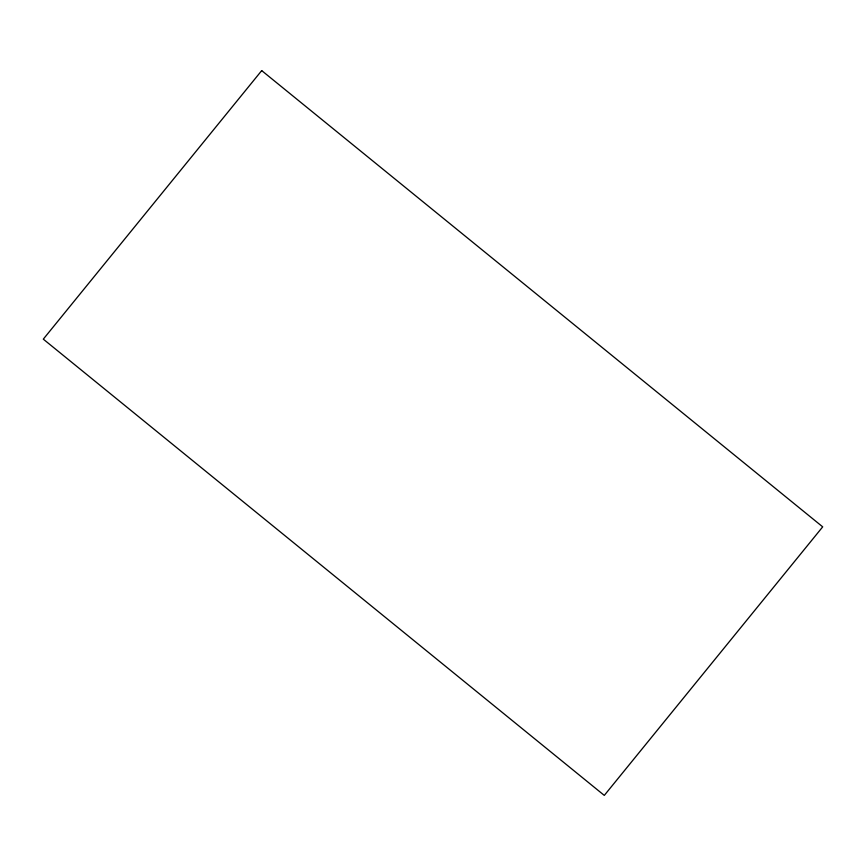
<?xml version="1.0" encoding="UTF-8"?>
<svg xmlns="http://www.w3.org/2000/svg" width="866" height="866" viewBox="0 0 866 866"><rect width="100%" height="100%" fill="white"/><g stroke="black" fill="none" stroke-linecap="round" stroke-linejoin="round"><path stroke-width="1.3" d="M261.705 70.601L43.3 339.147L604.295 795.399L822.7 526.853L261.705 70.601"/></g></svg>
